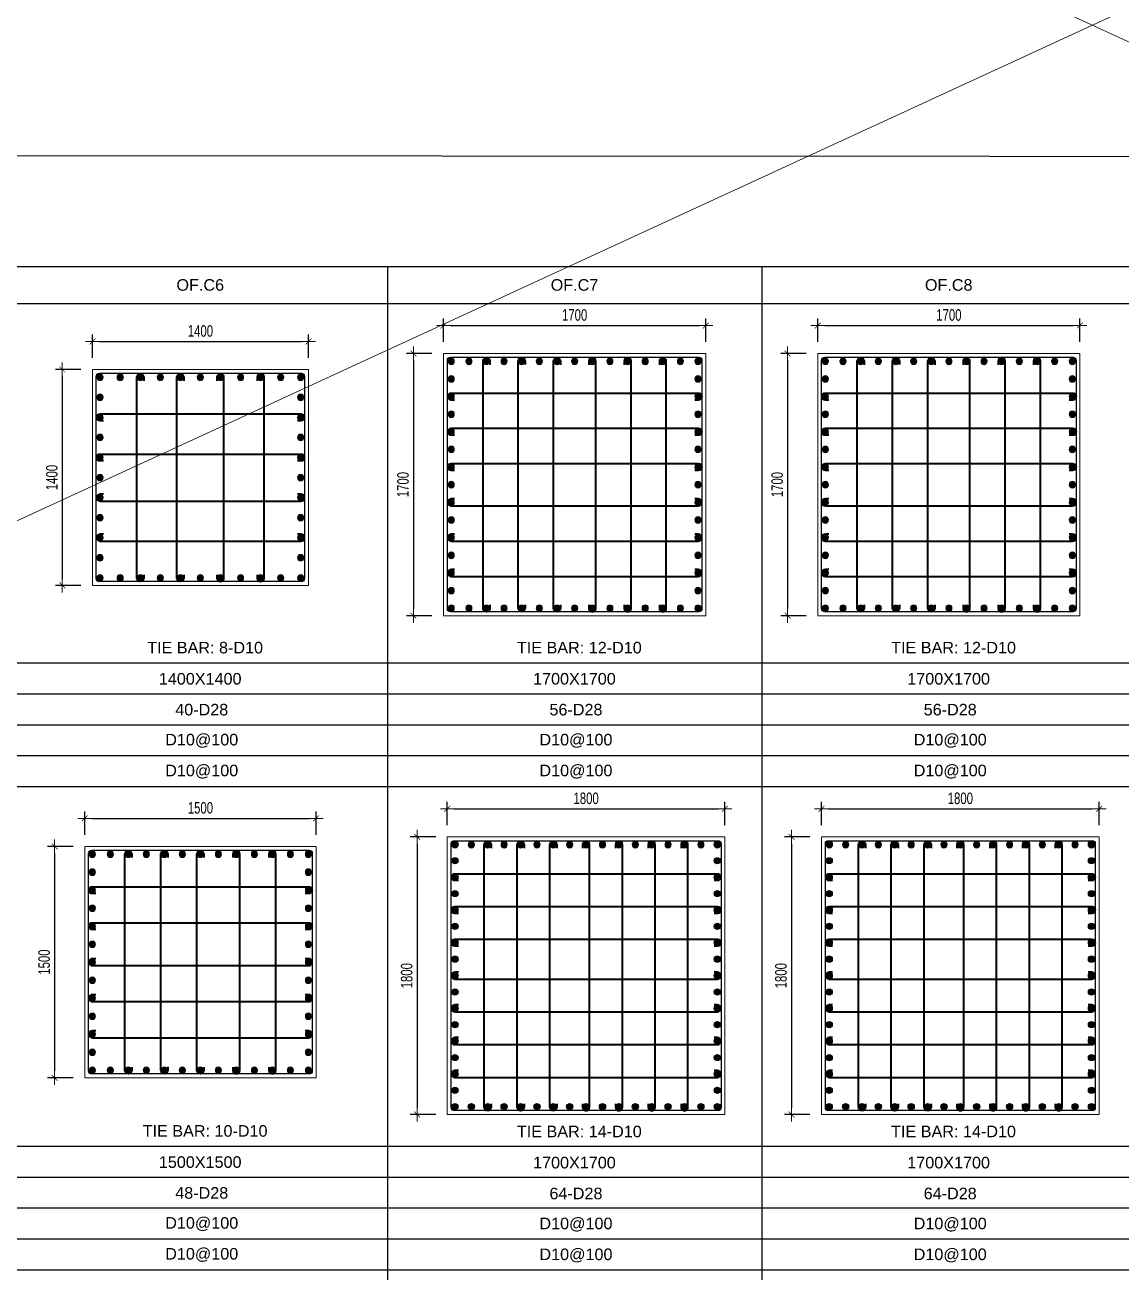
# Model space of a CAD drawing. Header units: millimetres. Extents: x 49323 to 406889, y -6102 to 181761.
# Drawn here: x 334880 to 341986, y 77375 to 85459 of the extents above; entities that cross this region are included whole.
import ezdxf
from ezdxf.enums import TextEntityAlignment as Align

# ---------------------------------------------------------------- set-up
doc = ezdxf.new("R2010")
doc.units = ezdxf.units.MM
doc.linetypes.add('CENTER2', pattern=[1.125, 0.75, -0.125, 0.125, -0.125])
doc.layers.get('Defpoints').update_dxf_attribs({"color": 151, "lineweight": 9})
for name, color, linetype in [('2', 2, 'Continuous'), ('A-ANNO-LEAD', 4, 'Continuous'), ('CEN', 1, 'CENTER2'), ('STL', 3, 'Continuous'), ('TIT1', 3, 'Continuous')]:
    doc.layers.add(name, color=color, linetype=linetype)
for name, color, linetype, lineweight in [('NDC_S_CONTINUOUS', 3, 'Continuous', 20), ('NDC_S_DIM', 1, 'Continuous', 15), ('NDC_S_STIRRUP', 4, 'Continuous', 40)]:
    doc.layers.add(name, color=color, linetype=linetype, lineweight=lineweight)
doc.styles.add('NDC_ARIAL', font='arial.ttf', dxfattribs={"width": 0.85})
doc.styles.add('NDC_DIM', font='', dxfattribs={"width": 0.75})
doc.styles.get('NDC_DIM').set_extended_font_data('Dotum')
doc.dimstyles.new('NDC_dim_30', dxfattribs={"dimscale": 30, "dimtxt": 2.5, "dimasz": 1.5, "dimexe": 1.5, "dimexo": 2.5, "dimgap": 1, "dimtad": 1, "dimdec": 0, "dimzin": 0, "dimdsep": 46, "dimtxsty": 'NDC_DIM', "dimblk": 'DIMMARK', "dimcen": 0.09, "dimdle": 1.2, "dimclrd": 1, "dimclre": 1, "dimclrt": 3, "dimadec": 0, "dimazin": 0, "dimtfac": 1, "dimtdec": 0, "dimtix": 1, "dimtofl": 0, "dimtmove": 0, "dimatfit": 3, "dimfxl": 8, "dimfxlon": 1, "dimtolj": 1, "dimtzin": 0, "dimarcsym": 0})

# ---------------------------------------------------------------- blocks, each defined once
blk = doc.blocks.new('DIMMARK')
at = {"layer": 'NDC_S_DIM', "color": 1}
blk.add_line((-1.5, 0), (1, 0), dxfattribs=at)
at = {"layer": 'NDC_S_DIM', "color": 2, "const_width": 0.1}
blk.add_lwpolyline([(-0.42, -0.42), (0.42, 0.42)], dxfattribs=at)
blk = doc.blocks.new('*D1903')
at = {"layer": 'Defpoints', "color": 0, "ltscale": 40, "transparency": 16777216}
for p in [(336767.4, 80316.3), (335267.4, 80134.8), (336767.4, 80134.8)]:
    blk.add_point(p, dxfattribs=at)
at = {"layer": 'NDC_S_DIM', "color": 1, "lineweight": -2, "ltscale": 40, "transparency": 16777216}
for p, q in [((335267.4, 80209.8), (335267.4, 80361.3)), ((336767.4, 80209.8), (336767.4, 80361.3)), ((335312.4, 80316.3), (336722.4, 80316.3))]:
    blk.add_line(p, q, dxfattribs=at)
at = {"layer": 'NDC_S_DIM', "color": 1, "lineweight": -2, "ltscale": 40, "transparency": 16777216, "xscale": 45, "yscale": 45, "zscale": 45, "rotation": 180}
blk.add_blockref('DIMMARK', (335267.4, 80316.3), dxfattribs=at)
at = {"layer": 'NDC_S_DIM', "color": 1, "lineweight": -2, "ltscale": 40, "transparency": 16777216, "xscale": 45, "yscale": 45, "zscale": 45}
blk.add_blockref('DIMMARK', (336767.4, 80316.3), dxfattribs=at)
at = {"layer": 'NDC_S_DIM', "color": 3, "ltscale": 40, "transparency": 16777216, "insert": (336017.4, 80383.9), "char_height": 75, "attachment_point": 5, "style": 'NDC_DIM'}
blk.add_mtext('\\A1;1500', dxfattribs=at)
blk = doc.blocks.new('*D1904')
at = {"layer": 'Defpoints', "color": 0, "ltscale": 40, "transparency": 16777216}
for p in [(335267.4, 80134.8), (335072, 78634.8), (335267.4, 78634.8)]:
    blk.add_point(p, dxfattribs=at)
at = {"layer": 'NDC_S_DIM', "color": 1, "lineweight": -2, "ltscale": 40, "transparency": 16777216}
for p, q in [((335192.4, 80134.8), (335027, 80134.8)), ((335072, 80089.8), (335072, 78679.8)), ((335192.4, 78634.8), (335027, 78634.8))]:
    blk.add_line(p, q, dxfattribs=at)
at = {"layer": 'NDC_S_DIM', "color": 1, "lineweight": -2, "ltscale": 40, "transparency": 16777216, "xscale": 45, "yscale": 45, "zscale": 45}
for p, rotation in [((335072, 80134.8), 90), ((335072, 78634.8), 270)]:
    blk.add_blockref('DIMMARK', p, dxfattribs=dict(at, rotation=rotation))
at = {"layer": 'NDC_S_DIM', "color": 3, "ltscale": 40, "transparency": 16777216, "insert": (335004.5, 79384.8), "char_height": 75, "attachment_point": 5, "rotation": 90, "style": 'NDC_DIM'}
blk.add_mtext('\\A1;1500', dxfattribs=at)
blk = doc.blocks.new('8')
at = {"layer": '2'}
blk.add_hatch(color=256, dxfattribs=at).paths.add_polyline_path([(20, 0, 0.386127), (1.9, 19.9), (-1.9, 19.9, 0.386127), (-20, 0, 1)])
blk.add_circle((0, 0), 20, dxfattribs=at)
blk = doc.blocks.new('5')
at = {"layer": 'CEN', "rotation": 180}
blk.add_blockref('8', (0, 0), dxfattribs=at)
blk = doc.blocks.new('*U1747')
at = {"layer": 'STL', "xscale": -1, "rotation": 270}
blk.add_blockref('5', (0, 0), dxfattribs=at)
blk = doc.blocks.new('*U1748')
at = {"layer": 'NDC_S_DIM', "color": 0, "linetype": 'ByBlock', "lineweight": -2, "transparency": 16777216}
for p in [(306243.8, 76813.8), (306360.5, 76813.8), (306477.2, 76813.8), (306593.9, 76813.8), (306710.6, 76813.8), (306827.3, 76813.8), (306944, 76813.8), (307060.7, 76813.8), (307177.4, 76813.8), (307294.1, 76813.8), (307410.8, 76813.8), (307527.5, 76813.8), (307644.2, 76813.8)]:
    blk.add_blockref('*U1747', p, dxfattribs=at)
blk = doc.blocks.new('*U1749')
at = {"layer": 'STL', "xscale": -1, "rotation": 270}
blk.add_blockref('5', (0, 0), dxfattribs=at)
blk = doc.blocks.new('*U1750')
at = {"layer": 'NDC_S_DIM', "color": 0, "linetype": 'ByBlock', "lineweight": -2, "transparency": 16777216}
for p in [(306243.8, 76813.8), (306360.5, 76813.8), (306477.2, 76813.8), (306593.9, 76813.8), (306710.6, 76813.8), (306827.3, 76813.8), (306944, 76813.8), (307060.7, 76813.8), (307177.4, 76813.8), (307294.1, 76813.8), (307410.8, 76813.8), (307527.5, 76813.8), (307644.2, 76813.8)]:
    blk.add_blockref('*U1749', p, dxfattribs=at)
blk = doc.blocks.new('*U1751')
at = {"layer": 'STL', "xscale": -1, "rotation": 270}
blk.add_blockref('5', (0, 0), dxfattribs=at)
blk = doc.blocks.new('*U1752')
at = {"layer": 'NDC_S_DIM', "color": 0, "linetype": 'ByBlock', "lineweight": -2, "transparency": 16777216}
for p in [(306243.8, 76813.8), (306360.5, 76813.8), (306477.2, 76813.8), (306593.9, 76813.8), (306710.6, 76813.8), (306827.3, 76813.8), (306944, 76813.8), (307060.7, 76813.8), (307177.4, 76813.8), (307294.1, 76813.8), (307410.8, 76813.8), (307527.5, 76813.8), (307644.2, 76813.8)]:
    blk.add_blockref('*U1751', p, dxfattribs=at)
blk = doc.blocks.new('*U1745')
at = {"layer": 'STL', "xscale": -1, "rotation": 270}
blk.add_blockref('5', (0, 0), dxfattribs=at)
blk = doc.blocks.new('*U1746')
at = {"layer": 'NDC_S_DIM', "color": 0, "linetype": 'ByBlock', "lineweight": -2, "transparency": 16777216}
for p in [(306243.8, 76813.8), (306360.5, 76813.8), (306477.2, 76813.8), (306593.9, 76813.8), (306710.6, 76813.8), (306827.3, 76813.8), (306944, 76813.8), (307060.7, 76813.8), (307177.4, 76813.8), (307294.1, 76813.8), (307410.8, 76813.8), (307527.5, 76813.8), (307644.2, 76813.8)]:
    blk.add_blockref('*U1745', p, dxfattribs=at)
blk = doc.blocks.new('*D1905')
at = {"layer": 'Defpoints', "color": 0, "ltscale": 40, "transparency": 16777216}
for p in [(336717.4, 83407.6), (335317.4, 83226), (336717.4, 83226)]:
    blk.add_point(p, dxfattribs=at)
at = {"layer": 'NDC_S_DIM', "color": 1, "lineweight": -2, "ltscale": 40, "transparency": 16777216}
for p, q in [((335317.4, 83301), (335317.4, 83452.6)), ((336717.4, 83301), (336717.4, 83452.6)), ((335362.4, 83407.6), (336672.4, 83407.6))]:
    blk.add_line(p, q, dxfattribs=at)
at = {"layer": 'NDC_S_DIM', "color": 1, "lineweight": -2, "ltscale": 40, "transparency": 16777216, "xscale": 45, "yscale": 45, "zscale": 45, "rotation": 180}
blk.add_blockref('DIMMARK', (335317.4, 83407.6), dxfattribs=at)
at = {"layer": 'NDC_S_DIM', "color": 1, "lineweight": -2, "ltscale": 40, "transparency": 16777216, "xscale": 45, "yscale": 45, "zscale": 45}
blk.add_blockref('DIMMARK', (336717.4, 83407.6), dxfattribs=at)
at = {"layer": 'NDC_S_DIM', "color": 3, "ltscale": 40, "transparency": 16777216, "insert": (336017.4, 83475.2), "char_height": 75, "attachment_point": 5, "style": 'NDC_DIM'}
blk.add_mtext('\\A1;1400', dxfattribs=at)
blk = doc.blocks.new('*D1906')
at = {"layer": 'Defpoints', "color": 0, "ltscale": 40, "transparency": 16777216}
for p in [(335317.4, 83226), (335122, 81826), (335317.4, 81826)]:
    blk.add_point(p, dxfattribs=at)
at = {"layer": 'NDC_S_DIM', "color": 1, "lineweight": -2, "ltscale": 40, "transparency": 16777216}
for p, q in [((335242.4, 83226), (335077, 83226)), ((335122, 83181), (335122, 81871)), ((335242.4, 81826), (335077, 81826))]:
    blk.add_line(p, q, dxfattribs=at)
at = {"layer": 'NDC_S_DIM', "color": 1, "lineweight": -2, "ltscale": 40, "transparency": 16777216, "xscale": 45, "yscale": 45, "zscale": 45}
for p, rotation in [((335122, 83226), 90), ((335122, 81826), 270)]:
    blk.add_blockref('DIMMARK', p, dxfattribs=dict(at, rotation=rotation))
at = {"layer": 'NDC_S_DIM', "color": 3, "ltscale": 40, "transparency": 16777216, "insert": (335054.5, 82526), "char_height": 75, "attachment_point": 5, "rotation": 90, "style": 'NDC_DIM'}
blk.add_mtext('\\A1;1400', dxfattribs=at)
blk = doc.blocks.new('*U1760')
at = {"layer": 'STL', "xscale": -1, "rotation": 270}
blk.add_blockref('5', (0, 0), dxfattribs=at)
blk = doc.blocks.new('*U1761')
at = {"layer": 'NDC_S_DIM', "color": 0, "linetype": 'ByBlock', "lineweight": -2, "transparency": 16777216}
for p in [(306343.8, 79984.3), (306473.8, 79984.3), (306603.8, 79984.3), (306733.9, 79984.3), (306863.9, 79984.3), (306994, 79984.3), (307124, 79984.3), (307254.1, 79984.3), (307384.1, 79984.3), (307514.2, 79984.3), (307644.2, 79984.3)]:
    blk.add_blockref('*U1760', p, dxfattribs=at)
blk = doc.blocks.new('*U1813')
at = {"layer": 'STL', "xscale": -1, "rotation": 270}
blk.add_blockref('5', (0, 0), dxfattribs=at)
blk = doc.blocks.new('*U1814')
at = {"layer": 'NDC_S_DIM', "color": 0, "linetype": 'ByBlock', "lineweight": -2, "transparency": 16777216}
for p in [(306343.8, 79984.3), (306473.8, 79984.3), (306603.8, 79984.3), (306733.9, 79984.3), (306863.9, 79984.3), (306994, 79984.3), (307124, 79984.3), (307254.1, 79984.3), (307384.1, 79984.3), (307514.2, 79984.3), (307644.2, 79984.3)]:
    blk.add_blockref('*U1813', p, dxfattribs=at)
blk = doc.blocks.new('*U1815')
at = {"layer": 'STL', "xscale": -1, "rotation": 270}
blk.add_blockref('5', (0, 0), dxfattribs=at)
blk = doc.blocks.new('*U1816')
at = {"layer": 'NDC_S_DIM', "color": 0, "linetype": 'ByBlock', "lineweight": -2, "transparency": 16777216}
for p in [(306343.8, 79984.3), (306473.8, 79984.3), (306603.8, 79984.3), (306733.9, 79984.3), (306863.9, 79984.3), (306994, 79984.3), (307124, 79984.3), (307254.1, 79984.3), (307384.1, 79984.3), (307514.2, 79984.3), (307644.2, 79984.3)]:
    blk.add_blockref('*U1815', p, dxfattribs=at)
blk = doc.blocks.new('*U1817')
at = {"layer": 'STL', "xscale": -1, "rotation": 270}
blk.add_blockref('5', (0, 0), dxfattribs=at)
blk = doc.blocks.new('*U1818')
at = {"layer": 'NDC_S_DIM', "color": 0, "linetype": 'ByBlock', "lineweight": -2, "transparency": 16777216}
for p in [(306343.8, 79984.3), (306473.8, 79984.3), (306603.8, 79984.3), (306733.9, 79984.3), (306863.9, 79984.3), (306994, 79984.3), (307124, 79984.3), (307254.1, 79984.3), (307384.1, 79984.3), (307514.2, 79984.3), (307644.2, 79984.3)]:
    blk.add_blockref('*U1817', p, dxfattribs=at)
blk = doc.blocks.new('*D1889')
at = {"layer": 'Defpoints', "color": 0, "ltscale": 40, "transparency": 16777216}
for p in [(339417.9, 80378.2), (337617.9, 80196.6), (339417.9, 80196.6)]:
    blk.add_point(p, dxfattribs=at)
at = {"layer": 'NDC_S_DIM', "color": 1, "lineweight": -2, "ltscale": 40, "transparency": 16777216}
for p, q in [((337617.9, 80271.6), (337617.9, 80423.2)), ((337662.9, 80378.2), (339372.9, 80378.2)), ((339417.9, 80271.6), (339417.9, 80423.2))]:
    blk.add_line(p, q, dxfattribs=at)
at = {"layer": 'NDC_S_DIM', "color": 1, "lineweight": -2, "ltscale": 40, "transparency": 16777216, "xscale": 45, "yscale": 45, "zscale": 45, "rotation": 180}
blk.add_blockref('DIMMARK', (337617.9, 80378.2), dxfattribs=at)
at = {"layer": 'NDC_S_DIM', "color": 1, "lineweight": -2, "ltscale": 40, "transparency": 16777216, "xscale": 45, "yscale": 45, "zscale": 45}
blk.add_blockref('DIMMARK', (339417.9, 80378.2), dxfattribs=at)
at = {"layer": 'NDC_S_DIM', "color": 3, "ltscale": 40, "transparency": 16777216, "insert": (338517.9, 80445.8), "char_height": 75, "attachment_point": 5, "style": 'NDC_DIM'}
blk.add_mtext('\\A1;1800', dxfattribs=at)
blk = doc.blocks.new('*D1890')
at = {"layer": 'Defpoints', "color": 0, "ltscale": 40, "transparency": 16777216}
for p in [(337617.9, 80196.6), (337422.5, 78396.6), (337617.9, 78396.6)]:
    blk.add_point(p, dxfattribs=at)
at = {"layer": 'NDC_S_DIM', "color": 1, "lineweight": -2, "ltscale": 40, "transparency": 16777216}
for p, q in [((337542.9, 80196.6), (337377.5, 80196.6)), ((337422.5, 80151.6), (337422.5, 78441.6)), ((337542.9, 78396.6), (337377.5, 78396.6))]:
    blk.add_line(p, q, dxfattribs=at)
at = {"layer": 'NDC_S_DIM', "color": 1, "lineweight": -2, "ltscale": 40, "transparency": 16777216, "xscale": 45, "yscale": 45, "zscale": 45}
for p, rotation in [((337422.5, 80196.6), 90), ((337422.5, 78396.6), 270)]:
    blk.add_blockref('DIMMARK', p, dxfattribs=dict(at, rotation=rotation))
at = {"layer": 'NDC_S_DIM', "color": 3, "ltscale": 40, "transparency": 16777216, "insert": (337355, 79296.6), "char_height": 75, "attachment_point": 5, "rotation": 90, "style": 'NDC_DIM'}
blk.add_mtext('\\A1;1800', dxfattribs=at)
blk = doc.blocks.new('*U1819')
at = {"layer": 'STL', "xscale": -1, "rotation": 270}
blk.add_blockref('5', (0, 0), dxfattribs=at)
blk = doc.blocks.new('*U1820')
at = {"layer": 'NDC_S_DIM', "color": 0, "linetype": 'ByBlock', "lineweight": -2, "transparency": 16777216}
for p in [(308694.2, 70751.5), (308800.5, 70751.5), (308906.8, 70751.5), (309013.1, 70751.5), (309119.4, 70751.5), (309225.6, 70751.5), (309331.9, 70751.5), (309438.2, 70751.5), (309544.5, 70751.5), (309650.7, 70751.5), (309757, 70751.5), (309863.3, 70751.5), (309969.6, 70751.5), (310075.9, 70751.5), (310182.1, 70751.5), (310288.4, 70751.5), (310394.7, 70751.5)]:
    blk.add_blockref('*U1819', p, dxfattribs=at)
blk = doc.blocks.new('*U1779')
at = {"layer": 'STL', "xscale": -1, "rotation": 270}
blk.add_blockref('5', (0, 0), dxfattribs=at)
blk = doc.blocks.new('*U1780')
at = {"layer": 'NDC_S_DIM', "color": 0, "linetype": 'ByBlock', "lineweight": -2, "transparency": 16777216}
for p in [(308694.2, 70751.5), (308800.5, 70751.5), (308906.8, 70751.5), (309013.1, 70751.5), (309119.4, 70751.5), (309225.6, 70751.5), (309331.9, 70751.5), (309438.2, 70751.5), (309544.5, 70751.5), (309650.7, 70751.5), (309757, 70751.5), (309863.3, 70751.5), (309969.6, 70751.5), (310075.9, 70751.5), (310182.1, 70751.5), (310288.4, 70751.5), (310394.7, 70751.5)]:
    blk.add_blockref('*U1779', p, dxfattribs=at)
blk = doc.blocks.new('*U1781')
at = {"layer": 'STL', "xscale": -1, "rotation": 270}
blk.add_blockref('5', (0, 0), dxfattribs=at)
blk = doc.blocks.new('*U1782')
at = {"layer": 'NDC_S_DIM', "color": 0, "linetype": 'ByBlock', "lineweight": -2, "transparency": 16777216}
for p in [(308694.2, 70751.5), (308800.5, 70751.5), (308906.8, 70751.5), (309013.1, 70751.5), (309119.4, 70751.5), (309225.6, 70751.5), (309331.9, 70751.5), (309438.2, 70751.5), (309544.5, 70751.5), (309650.7, 70751.5), (309757, 70751.5), (309863.3, 70751.5), (309969.6, 70751.5), (310075.9, 70751.5), (310182.1, 70751.5), (310288.4, 70751.5), (310394.7, 70751.5)]:
    blk.add_blockref('*U1781', p, dxfattribs=at)
blk = doc.blocks.new('*U1803')
at = {"layer": 'STL', "xscale": -1, "rotation": 270}
blk.add_blockref('5', (0, 0), dxfattribs=at)
blk = doc.blocks.new('*U1804')
at = {"layer": 'NDC_S_DIM', "color": 0, "linetype": 'ByBlock', "lineweight": -2, "transparency": 16777216}
for p in [(308694.2, 70751.5), (308800.5, 70751.5), (308906.8, 70751.5), (309013.1, 70751.5), (309119.4, 70751.5), (309225.6, 70751.5), (309331.9, 70751.5), (309438.2, 70751.5), (309544.5, 70751.5), (309650.7, 70751.5), (309757, 70751.5), (309863.3, 70751.5), (309969.6, 70751.5), (310075.9, 70751.5), (310182.1, 70751.5), (310288.4, 70751.5), (310394.7, 70751.5)]:
    blk.add_blockref('*U1803', p, dxfattribs=at)
blk = doc.blocks.new('*U1783')
at = {"layer": 'STL', "xscale": -1, "rotation": 270}
blk.add_blockref('5', (0, 0), dxfattribs=at)
blk = doc.blocks.new('*U1784')
at = {"layer": 'NDC_S_DIM', "color": 0, "linetype": 'ByBlock', "lineweight": -2, "transparency": 16777216}
for p in [(299692.7, 70167.6), (299807.1, 70167.6), (299921.4, 70167.6), (300035.7, 70167.6), (300150, 70167.6), (300264.3, 70167.6), (300378.6, 70167.6), (300493, 70167.6), (300607.3, 70167.6), (300721.6, 70167.6), (300835.9, 70167.6), (300950.2, 70167.6), (301064.6, 70167.6), (301178.9, 70167.6), (301293.2, 70167.6)]:
    blk.add_blockref('*U1783', p, dxfattribs=at)
blk = doc.blocks.new('*U1785')
at = {"layer": 'STL', "xscale": -1, "rotation": 270}
blk.add_blockref('5', (0, 0), dxfattribs=at)
blk = doc.blocks.new('*U1786')
at = {"layer": 'NDC_S_DIM', "color": 0, "linetype": 'ByBlock', "lineweight": -2, "transparency": 16777216}
for p in [(299692.7, 70167.6), (299807.1, 70167.6), (299921.4, 70167.6), (300035.7, 70167.6), (300150, 70167.6), (300264.3, 70167.6), (300378.6, 70167.6), (300493, 70167.6), (300607.3, 70167.6), (300721.6, 70167.6), (300835.9, 70167.6), (300950.2, 70167.6), (301064.6, 70167.6), (301178.9, 70167.6), (301293.2, 70167.6)]:
    blk.add_blockref('*U1785', p, dxfattribs=at)
blk = doc.blocks.new('*U1787')
at = {"layer": 'STL', "xscale": -1, "rotation": 270}
blk.add_blockref('5', (0, 0), dxfattribs=at)
blk = doc.blocks.new('*U1788')
at = {"layer": 'NDC_S_DIM', "color": 0, "linetype": 'ByBlock', "lineweight": -2, "transparency": 16777216}
for p in [(299692.7, 70167.6), (299807.1, 70167.6), (299921.4, 70167.6), (300035.7, 70167.6), (300150, 70167.6), (300264.3, 70167.6), (300378.6, 70167.6), (300493, 70167.6), (300607.3, 70167.6), (300721.6, 70167.6), (300835.9, 70167.6), (300950.2, 70167.6), (301064.6, 70167.6), (301178.9, 70167.6), (301293.2, 70167.6)]:
    blk.add_blockref('*U1787', p, dxfattribs=at)
blk = doc.blocks.new('*U1805')
at = {"layer": 'STL', "xscale": -1, "rotation": 270}
blk.add_blockref('5', (0, 0), dxfattribs=at)
blk = doc.blocks.new('*U1806')
at = {"layer": 'NDC_S_DIM', "color": 0, "linetype": 'ByBlock', "lineweight": -2, "transparency": 16777216}
for p in [(299692.7, 70167.6), (299807.1, 70167.6), (299921.4, 70167.6), (300035.7, 70167.6), (300150, 70167.6), (300264.3, 70167.6), (300378.6, 70167.6), (300493, 70167.6), (300607.3, 70167.6), (300721.6, 70167.6), (300835.9, 70167.6), (300950.2, 70167.6), (301064.6, 70167.6), (301178.9, 70167.6), (301293.2, 70167.6)]:
    blk.add_blockref('*U1805', p, dxfattribs=at)
blk = doc.blocks.new('*D1891')
at = {"layer": 'Defpoints', "color": 0, "ltscale": 40, "transparency": 16777216}
for p in [(339293.5, 83511.3), (337593.5, 83329.7), (339293.5, 83329.7)]:
    blk.add_point(p, dxfattribs=at)
at = {"layer": 'NDC_S_DIM', "color": 1, "lineweight": -2, "ltscale": 40, "transparency": 16777216}
for p, q in [((337593.5, 83404.7), (337593.5, 83556.3)), ((337638.5, 83511.3), (339248.5, 83511.3)), ((339293.5, 83404.7), (339293.5, 83556.3))]:
    blk.add_line(p, q, dxfattribs=at)
at = {"layer": 'NDC_S_DIM', "color": 1, "lineweight": -2, "ltscale": 40, "transparency": 16777216, "xscale": 45, "yscale": 45, "zscale": 45, "rotation": 180}
blk.add_blockref('DIMMARK', (337593.5, 83511.3), dxfattribs=at)
at = {"layer": 'NDC_S_DIM', "color": 1, "lineweight": -2, "ltscale": 40, "transparency": 16777216, "xscale": 45, "yscale": 45, "zscale": 45}
blk.add_blockref('DIMMARK', (339293.5, 83511.3), dxfattribs=at)
at = {"layer": 'NDC_S_DIM', "color": 3, "ltscale": 40, "transparency": 16777216, "insert": (338443.5, 83578.9), "char_height": 75, "attachment_point": 5, "style": 'NDC_DIM'}
blk.add_mtext('\\A1;1700', dxfattribs=at)
blk = doc.blocks.new('*D1892')
at = {"layer": 'Defpoints', "color": 0, "ltscale": 40, "transparency": 16777216}
for p in [(337593.5, 83329.7), (337398.1, 81629.7), (337593.5, 81629.7)]:
    blk.add_point(p, dxfattribs=at)
at = {"layer": 'NDC_S_DIM', "color": 1, "lineweight": -2, "ltscale": 40, "transparency": 16777216}
for p, q in [((337518.5, 83329.7), (337353.1, 83329.7)), ((337398.1, 83284.7), (337398.1, 81674.7)), ((337518.5, 81629.7), (337353.1, 81629.7))]:
    blk.add_line(p, q, dxfattribs=at)
at = {"layer": 'NDC_S_DIM', "color": 1, "lineweight": -2, "ltscale": 40, "transparency": 16777216, "xscale": 45, "yscale": 45, "zscale": 45}
for p, rotation in [((337398.1, 83329.7), 90), ((337398.1, 81629.7), 270)]:
    blk.add_blockref('DIMMARK', p, dxfattribs=dict(at, rotation=rotation))
at = {"layer": 'NDC_S_DIM', "color": 3, "ltscale": 40, "transparency": 16777216, "insert": (337330.6, 82479.7), "char_height": 75, "attachment_point": 5, "rotation": 90, "style": 'NDC_DIM'}
blk.add_mtext('\\A1;1700', dxfattribs=at)
blk = doc.blocks.new('*D1883')
at = {"layer": 'Defpoints', "color": 0, "ltscale": 40, "transparency": 16777216}
for p in [(341844, 80378.2), (340044, 80196.6), (341844, 80196.6)]:
    blk.add_point(p, dxfattribs=at)
at = {"layer": 'NDC_S_DIM', "color": 1, "lineweight": -2, "ltscale": 40, "transparency": 16777216}
for p, q in [((340044, 80271.6), (340044, 80423.2)), ((340089, 80378.2), (341799, 80378.2)), ((341844, 80271.6), (341844, 80423.2))]:
    blk.add_line(p, q, dxfattribs=at)
at = {"layer": 'NDC_S_DIM', "color": 1, "lineweight": -2, "ltscale": 40, "transparency": 16777216, "xscale": 45, "yscale": 45, "zscale": 45, "rotation": 180}
blk.add_blockref('DIMMARK', (340044, 80378.2), dxfattribs=at)
at = {"layer": 'NDC_S_DIM', "color": 1, "lineweight": -2, "ltscale": 40, "transparency": 16777216, "xscale": 45, "yscale": 45, "zscale": 45}
blk.add_blockref('DIMMARK', (341844, 80378.2), dxfattribs=at)
at = {"layer": 'NDC_S_DIM', "color": 3, "ltscale": 40, "transparency": 16777216, "insert": (340944, 80445.8), "char_height": 75, "attachment_point": 5, "style": 'NDC_DIM'}
blk.add_mtext('\\A1;1800', dxfattribs=at)
blk = doc.blocks.new('*D1884')
at = {"layer": 'Defpoints', "color": 0, "ltscale": 40, "transparency": 16777216}
for p in [(340044, 80196.6), (339848.6, 78396.6), (340044, 78396.6)]:
    blk.add_point(p, dxfattribs=at)
at = {"layer": 'NDC_S_DIM', "color": 1, "lineweight": -2, "ltscale": 40, "transparency": 16777216}
for p, q in [((339969, 80196.6), (339803.6, 80196.6)), ((339848.6, 80151.6), (339848.6, 78441.6)), ((339969, 78396.6), (339803.6, 78396.6))]:
    blk.add_line(p, q, dxfattribs=at)
at = {"layer": 'NDC_S_DIM', "color": 1, "lineweight": -2, "ltscale": 40, "transparency": 16777216, "xscale": 45, "yscale": 45, "zscale": 45}
for p, rotation in [((339848.6, 80196.6), 90), ((339848.6, 78396.6), 270)]:
    blk.add_blockref('DIMMARK', p, dxfattribs=dict(at, rotation=rotation))
at = {"layer": 'NDC_S_DIM', "color": 3, "ltscale": 40, "transparency": 16777216, "insert": (339781.1, 79296.6), "char_height": 75, "attachment_point": 5, "rotation": 90, "style": 'NDC_DIM'}
blk.add_mtext('\\A1;1800', dxfattribs=at)
blk = doc.blocks.new('*U1807')
at = {"layer": 'STL', "xscale": -1, "rotation": 270}
blk.add_blockref('5', (0, 0), dxfattribs=at)
blk = doc.blocks.new('*U1808')
at = {"layer": 'NDC_S_DIM', "color": 0, "linetype": 'ByBlock', "lineweight": -2, "transparency": 16777216}
for p in [(308694.2, 70751.5), (308800.5, 70751.5), (308906.8, 70751.5), (309013.1, 70751.5), (309119.4, 70751.5), (309225.6, 70751.5), (309331.9, 70751.5), (309438.2, 70751.5), (309544.5, 70751.5), (309650.7, 70751.5), (309757, 70751.5), (309863.3, 70751.5), (309969.6, 70751.5), (310075.9, 70751.5), (310182.1, 70751.5), (310288.4, 70751.5), (310394.7, 70751.5)]:
    blk.add_blockref('*U1807', p, dxfattribs=at)
blk = doc.blocks.new('*U1841')
at = {"layer": 'STL', "xscale": -1, "rotation": 270}
blk.add_blockref('5', (0, 0), dxfattribs=at)
blk = doc.blocks.new('*U1842')
at = {"layer": 'NDC_S_DIM', "color": 0, "linetype": 'ByBlock', "lineweight": -2, "transparency": 16777216}
for p in [(308694.2, 70751.5), (308800.5, 70751.5), (308906.8, 70751.5), (309013.1, 70751.5), (309119.4, 70751.5), (309225.6, 70751.5), (309331.9, 70751.5), (309438.2, 70751.5), (309544.5, 70751.5), (309650.7, 70751.5), (309757, 70751.5), (309863.3, 70751.5), (309969.6, 70751.5), (310075.9, 70751.5), (310182.1, 70751.5), (310288.4, 70751.5), (310394.7, 70751.5)]:
    blk.add_blockref('*U1841', p, dxfattribs=at)
blk = doc.blocks.new('*U1843')
at = {"layer": 'STL', "xscale": -1, "rotation": 270}
blk.add_blockref('5', (0, 0), dxfattribs=at)
blk = doc.blocks.new('*U1844')
at = {"layer": 'NDC_S_DIM', "color": 0, "linetype": 'ByBlock', "lineweight": -2, "transparency": 16777216}
for p in [(308694.2, 70751.5), (308800.5, 70751.5), (308906.8, 70751.5), (309013.1, 70751.5), (309119.4, 70751.5), (309225.6, 70751.5), (309331.9, 70751.5), (309438.2, 70751.5), (309544.5, 70751.5), (309650.7, 70751.5), (309757, 70751.5), (309863.3, 70751.5), (309969.6, 70751.5), (310075.9, 70751.5), (310182.1, 70751.5), (310288.4, 70751.5), (310394.7, 70751.5)]:
    blk.add_blockref('*U1843', p, dxfattribs=at)
blk = doc.blocks.new('*U1825')
at = {"layer": 'STL', "xscale": -1, "rotation": 270}
blk.add_blockref('5', (0, 0), dxfattribs=at)
blk = doc.blocks.new('*U1826')
at = {"layer": 'NDC_S_DIM', "color": 0, "linetype": 'ByBlock', "lineweight": -2, "transparency": 16777216}
for p in [(308694.2, 70751.5), (308800.5, 70751.5), (308906.8, 70751.5), (309013.1, 70751.5), (309119.4, 70751.5), (309225.6, 70751.5), (309331.9, 70751.5), (309438.2, 70751.5), (309544.5, 70751.5), (309650.7, 70751.5), (309757, 70751.5), (309863.3, 70751.5), (309969.6, 70751.5), (310075.9, 70751.5), (310182.1, 70751.5), (310288.4, 70751.5), (310394.7, 70751.5)]:
    blk.add_blockref('*U1825', p, dxfattribs=at)
blk = doc.blocks.new('*U1777')
at = {"layer": 'STL', "xscale": -1, "rotation": 270}
blk.add_blockref('5', (0, 0), dxfattribs=at)
blk = doc.blocks.new('*U1778')
at = {"layer": 'NDC_S_DIM', "color": 0, "linetype": 'ByBlock', "lineweight": -2, "transparency": 16777216}
for p in [(299692.7, 70167.6), (299807.1, 70167.6), (299921.4, 70167.6), (300035.7, 70167.6), (300150, 70167.6), (300264.3, 70167.6), (300378.6, 70167.6), (300493, 70167.6), (300607.3, 70167.6), (300721.6, 70167.6), (300835.9, 70167.6), (300950.2, 70167.6), (301064.6, 70167.6), (301178.9, 70167.6), (301293.2, 70167.6)]:
    blk.add_blockref('*U1777', p, dxfattribs=at)
blk = doc.blocks.new('*U1837')
at = {"layer": 'STL', "xscale": -1, "rotation": 270}
blk.add_blockref('5', (0, 0), dxfattribs=at)
blk = doc.blocks.new('*U1838')
at = {"layer": 'NDC_S_DIM', "color": 0, "linetype": 'ByBlock', "lineweight": -2, "transparency": 16777216}
for p in [(299692.7, 70167.6), (299807.1, 70167.6), (299921.4, 70167.6), (300035.7, 70167.6), (300150, 70167.6), (300264.3, 70167.6), (300378.6, 70167.6), (300493, 70167.6), (300607.3, 70167.6), (300721.6, 70167.6), (300835.9, 70167.6), (300950.2, 70167.6), (301064.6, 70167.6), (301178.9, 70167.6), (301293.2, 70167.6)]:
    blk.add_blockref('*U1837', p, dxfattribs=at)
blk = doc.blocks.new('*U1839')
at = {"layer": 'STL', "xscale": -1, "rotation": 270}
blk.add_blockref('5', (0, 0), dxfattribs=at)
blk = doc.blocks.new('*U1840')
at = {"layer": 'NDC_S_DIM', "color": 0, "linetype": 'ByBlock', "lineweight": -2, "transparency": 16777216}
for p in [(299692.7, 70167.6), (299807.1, 70167.6), (299921.4, 70167.6), (300035.7, 70167.6), (300150, 70167.6), (300264.3, 70167.6), (300378.6, 70167.6), (300493, 70167.6), (300607.3, 70167.6), (300721.6, 70167.6), (300835.9, 70167.6), (300950.2, 70167.6), (301064.6, 70167.6), (301178.9, 70167.6), (301293.2, 70167.6)]:
    blk.add_blockref('*U1839', p, dxfattribs=at)
blk = doc.blocks.new('*U1823')
at = {"layer": 'STL', "xscale": -1, "rotation": 270}
blk.add_blockref('5', (0, 0), dxfattribs=at)
blk = doc.blocks.new('*U1824')
at = {"layer": 'NDC_S_DIM', "color": 0, "linetype": 'ByBlock', "lineweight": -2, "transparency": 16777216}
for p in [(299692.7, 70167.6), (299807.1, 70167.6), (299921.4, 70167.6), (300035.7, 70167.6), (300150, 70167.6), (300264.3, 70167.6), (300378.6, 70167.6), (300493, 70167.6), (300607.3, 70167.6), (300721.6, 70167.6), (300835.9, 70167.6), (300950.2, 70167.6), (301064.6, 70167.6), (301178.9, 70167.6), (301293.2, 70167.6)]:
    blk.add_blockref('*U1823', p, dxfattribs=at)
blk = doc.blocks.new('*D1885')
at = {"layer": 'Defpoints', "color": 0, "ltscale": 40, "transparency": 16777216}
for p in [(341719.6, 83511.3), (340019.6, 83329.7), (341719.6, 83329.7)]:
    blk.add_point(p, dxfattribs=at)
at = {"layer": 'NDC_S_DIM', "color": 1, "lineweight": -2, "ltscale": 40, "transparency": 16777216}
for p, q in [((340019.6, 83404.7), (340019.6, 83556.3)), ((340064.6, 83511.3), (341674.6, 83511.3)), ((341719.6, 83404.7), (341719.6, 83556.3))]:
    blk.add_line(p, q, dxfattribs=at)
at = {"layer": 'NDC_S_DIM', "color": 1, "lineweight": -2, "ltscale": 40, "transparency": 16777216, "xscale": 45, "yscale": 45, "zscale": 45, "rotation": 180}
blk.add_blockref('DIMMARK', (340019.6, 83511.3), dxfattribs=at)
at = {"layer": 'NDC_S_DIM', "color": 1, "lineweight": -2, "ltscale": 40, "transparency": 16777216, "xscale": 45, "yscale": 45, "zscale": 45}
blk.add_blockref('DIMMARK', (341719.6, 83511.3), dxfattribs=at)
at = {"layer": 'NDC_S_DIM', "color": 3, "ltscale": 40, "transparency": 16777216, "insert": (340869.6, 83578.9), "char_height": 75, "attachment_point": 5, "style": 'NDC_DIM'}
blk.add_mtext('\\A1;1700', dxfattribs=at)
blk = doc.blocks.new('*D1886')
at = {"layer": 'Defpoints', "color": 0, "ltscale": 40, "transparency": 16777216}
for p in [(340019.6, 83329.7), (339824.2, 81629.7), (340019.6, 81629.7)]:
    blk.add_point(p, dxfattribs=at)
at = {"layer": 'NDC_S_DIM', "color": 1, "lineweight": -2, "ltscale": 40, "transparency": 16777216}
for p, q in [((339944.6, 83329.7), (339779.2, 83329.7)), ((339824.2, 83284.7), (339824.2, 81674.7)), ((339944.6, 81629.7), (339779.2, 81629.7))]:
    blk.add_line(p, q, dxfattribs=at)
at = {"layer": 'NDC_S_DIM', "color": 1, "lineweight": -2, "ltscale": 40, "transparency": 16777216, "xscale": 45, "yscale": 45, "zscale": 45}
for p, rotation in [((339824.2, 83329.7), 90), ((339824.2, 81629.7), 270)]:
    blk.add_blockref('DIMMARK', p, dxfattribs=dict(at, rotation=rotation))
at = {"layer": 'NDC_S_DIM', "color": 3, "ltscale": 40, "transparency": 16777216, "insert": (339756.7, 82479.7), "char_height": 75, "attachment_point": 5, "rotation": 90, "style": 'NDC_DIM'}
blk.add_mtext('\\A1;1700', dxfattribs=at)

msp = doc.modelspace()

# ---------------------------------------------------------------- linework, layer by layer
at = {"layer": 'A-ANNO-LEAD'}
msp.add_lwpolyline([(330466.4, 67994), (351801.4, 67980.8), (351801.4, 84600.8), (330466.4, 84614)], close=True, dxfattribs=at)
at = {"layer": 'Defpoints', "ltscale": 40}
for p, q in [((302635, 67394), (380959.6, 103524.5)), ((302635, 103524.5), (380959.6, 67394))]:
    msp.add_line(p, q, dxfattribs=at)
at = {"layer": 'NDC_S_CONTINUOUS', "ltscale": 70}
for points in [[(339293.5, 83329.7), (339293.5, 81629.7), (337593.5, 81629.7), (337593.5, 83329.7), (339293.5, 83329.7)], [(341719.6, 83329.7), (341719.6, 81629.7), (340019.6, 81629.7), (340019.6, 83329.7), (341719.6, 83329.7)], [(336717.4, 83226), (336717.4, 81826), (335317.4, 81826), (335317.4, 83226), (336717.4, 83226)], [(339417.9, 80196.6), (339417.9, 78396.6), (337617.9, 78396.6), (337617.9, 80196.6), (339417.9, 80196.6)], [(341844, 80196.6), (341844, 78396.6), (340044, 78396.6), (340044, 80196.6), (341844, 80196.6)], [(336767.4, 80134.8), (336767.4, 78634.8), (335267.4, 78634.8), (335267.4, 80134.8), (336767.4, 80134.8)]]:
    msp.add_lwpolyline(points, dxfattribs=at)
at = {"layer": 'NDC_S_STIRRUP', "lineweight": -2, "ltscale": 1000}
for points in [[(339268.5, 83284.7), (339268.5, 81674.7, -0.414214), (339248.5, 81654.7), (337638.5, 81654.7, -0.414214), (337618.5, 81674.7), (337618.5, 83284.7, -0.414214), (337638.5, 83304.7), (339248.5, 83304.7, -0.414214)], [(341694.6, 83284.7), (341694.6, 81674.7, -0.414214), (341674.6, 81654.7), (340064.6, 81654.7, -0.414214), (340044.6, 81674.7), (340044.6, 83284.7, -0.414214), (340064.6, 83304.7), (341674.6, 83304.7, -0.414214)], [(336692.4, 83181), (336692.4, 81871, -0.414214), (336672.4, 81851), (335362.4, 81851, -0.414214), (335342.4, 81871), (335342.4, 83181, -0.414214), (335362.4, 83201), (336672.4, 83201, -0.414214)], [(339392.9, 80151.6), (339392.9, 78441.6, -0.414214), (339372.9, 78421.6), (337662.9, 78421.6, -0.414214), (337642.9, 78441.6), (337642.9, 80151.6, -0.414214), (337662.9, 80171.6), (339372.9, 80171.6, -0.414214)], [(341819, 80151.6), (341819, 78441.6, -0.414214), (341799, 78421.6), (340089, 78421.6, -0.414214), (340069, 78441.6), (340069, 80151.6, -0.414214), (340089, 80171.6), (341799, 80171.6, -0.414214)], [(336742.4, 80089.8), (336742.4, 78679.8, -0.414214), (336722.4, 78659.8), (335312.4, 78659.8, -0.414214), (335292.4, 78679.8), (335292.4, 80089.8, -0.414214), (335312.4, 80109.8), (336722.4, 80109.8, -0.414214)]]:
    msp.add_lwpolyline(points, format="xyb", close=True, dxfattribs=at)
at = {"layer": 'NDC_S_STIRRUP'}
for points in [[(337894.4, 81699.4), (337894.4, 81677.2, -1), (337849.4, 81677.2), (337849.4, 83279.2, -1), (337894.4, 83279.2), (337894.4, 83257.1)], [(338123, 81700.8), (338123, 81678.7, -1), (338078, 81678.7), (338078, 83280.7, -1), (338123, 83280.7), (338123, 83258.6)], [(338351.7, 81699.4), (338351.7, 81677.2, -1), (338306.7, 81677.2), (338306.7, 83279.2, -1), (338351.7, 83279.2), (338351.7, 83257.1)], [(338535.3, 81699.4), (338535.3, 81677.2, 1), (338580.3, 81677.2), (338580.3, 83279.2, 1), (338535.3, 83279.2), (338535.3, 83257.1)], [(338763.9, 81699.4), (338763.9, 81677.2, 1), (338809, 81677.2), (338809, 83279.2, 1), (338763.9, 83279.2), (338763.9, 83257.1)], [(338992.6, 81699.4), (338992.6, 81677.2, 1), (339037.6, 81677.2), (339037.6, 83279.2, 1), (338992.6, 83279.2), (338992.6, 83257.1)], [(340320.5, 81699.4), (340320.5, 81677.2, -1), (340275.5, 81677.2), (340275.5, 83279.2, -1), (340320.5, 83279.2), (340320.5, 83257.1)], [(340549.1, 81700.8), (340549.1, 81678.7, -1), (340504.1, 81678.7), (340504.1, 83280.7, -1), (340549.1, 83280.7), (340549.1, 83258.6)], [(340777.8, 81699.4), (340777.8, 81677.2, -1), (340732.7, 81677.2), (340732.7, 83279.2, -1), (340777.8, 83279.2), (340777.8, 83257.1)], [(340961.4, 81699.4), (340961.4, 81677.2, 1), (341006.4, 81677.2), (341006.4, 83279.2, 1), (340961.4, 83279.2), (340961.4, 83257.1)], [(341190, 81699.4), (341190, 81677.2, 1), (341235, 81677.2), (341235, 83279.2, 1), (341190, 83279.2), (341190, 83257.1)], [(341418.7, 81699.4), (341418.7, 81677.2, 1), (341463.7, 81677.2), (341463.7, 83279.2, 1), (341418.7, 83279.2), (341418.7, 83257.1)], [(335649.8, 81895.7), (335649.8, 81873.5, -1), (335604.7, 81873.5), (335604.7, 83175.5, -1), (335649.8, 83175.5), (335649.8, 83153.4)], [(335909.9, 81895.7), (335909.9, 81873.5, -1), (335864.8, 81873.5), (335864.8, 83175.5, -1), (335909.9, 83175.5), (335909.9, 83153.4)], [(336124.9, 81895.7), (336124.9, 81873.5, 1), (336169.9, 81873.5), (336169.9, 83175.5, 1), (336124.9, 83175.5), (336124.9, 83153.4)], [(336385, 81895.7), (336385, 81873.5, 1), (336430, 81873.5), (336430, 83175.5, 1), (336385, 83175.5), (336385, 83153.4)], [(337665.4, 83028.1), (337643.3, 83028.1, -1), (337643.3, 83073.1), (339245.3, 83073.1, -1), (339245.3, 83028.1), (339223.2, 83028.1)], [(340091.5, 83028.1), (340069.3, 83028.1, -1), (340069.3, 83073.1), (341671.4, 83073.1, -1), (341671.4, 83028.1), (341649.3, 83028.1)], [(335389.3, 82892.9), (335367.2, 82892.9, -1), (335367.2, 82938), (336669.2, 82938, -1), (336669.2, 82892.9), (336647.1, 82892.9)], [(337665.4, 82799.4), (337643.3, 82799.4, -1), (337643.3, 82844.5), (339245.3, 82844.5, -1), (339245.3, 82799.4), (339223.2, 82799.4)], [(340091.5, 82799.4), (340069.3, 82799.4, -1), (340069.3, 82844.5), (341671.4, 82844.5, -1), (341671.4, 82799.4), (341649.3, 82799.4)], [(335389.3, 82632.8), (335367.2, 82632.8, -1), (335367.2, 82677.9), (336669.2, 82677.9, -1), (336669.2, 82632.8), (336647.1, 82632.8)], [(337665.4, 82570.8), (337643.3, 82570.8, -1), (337643.3, 82615.8), (339245.3, 82615.8, -1), (339245.3, 82570.8), (339223.2, 82570.8)], [(340091.5, 82570.8), (340069.3, 82570.8, -1), (340069.3, 82615.8), (341671.4, 82615.8, -1), (341671.4, 82570.8), (341649.3, 82570.8)], [(335389.3, 82417.8), (335367.2, 82417.8, 1), (335367.2, 82372.8), (336669.2, 82372.8, 1), (336669.2, 82417.8), (336647.1, 82417.8)], [(337665.4, 82387.2), (337643.3, 82387.2, 1), (337643.3, 82342.2), (339245.3, 82342.2, 1), (339245.3, 82387.2), (339223.2, 82387.2)], [(340091.5, 82387.2), (340069.3, 82387.2, 1), (340069.3, 82342.2), (341671.4, 82342.2, 1), (341671.4, 82387.2), (341649.3, 82387.2)], [(335389.3, 82157.7), (335367.2, 82157.7, 1), (335367.2, 82112.7), (336669.2, 82112.7, 1), (336669.2, 82157.7), (336647.1, 82157.7)], [(337665.4, 82158.5), (337643.3, 82158.5, 1), (337643.3, 82113.5), (339245.3, 82113.5, 1), (339245.3, 82158.5), (339223.2, 82158.5)], [(340091.5, 82158.5), (340069.3, 82158.5, 1), (340069.3, 82113.5), (341671.4, 82113.5, 1), (341671.4, 82158.5), (341649.3, 82158.5)], [(337665.4, 81929.9), (337643.3, 81929.9, 1), (337643.3, 81884.9), (339245.3, 81884.9, 1), (339245.3, 81929.9), (339223.2, 81929.9)], [(340091.5, 81929.9), (340069.3, 81929.9, 1), (340069.3, 81884.9), (341671.4, 81884.9, 1), (341671.4, 81929.9), (341649.3, 81929.9)], [(337902.7, 78466.3), (337902.7, 78444.1, -1), (337857.7, 78444.1), (337857.7, 80146.1, -1), (337902.7, 80146.1), (337902.7, 80124)], [(338115.3, 78466.3), (338115.3, 78444.1, -1), (338070.2, 78444.1), (338070.2, 80146.1, -1), (338115.3, 80146.1), (338115.3, 80124)], [(338327.8, 78466.3), (338327.8, 78444.1, -1), (338282.8, 78444.1), (338282.8, 80146.1, -1), (338327.8, 80146.1), (338327.8, 80124)], [(338495.4, 78466.3), (338495.4, 78444.1, 1), (338540.4, 78444.1), (338540.4, 80146.1, 1), (338495.4, 80146.1), (338495.4, 80124)], [(338707.9, 78466.3), (338707.9, 78444.1, 1), (338752.9, 78444.1), (338752.9, 80146.1, 1), (338707.9, 80146.1), (338707.9, 80124)], [(338920.5, 78466.3), (338920.5, 78444.1, 1), (338965.5, 78444.1), (338965.5, 80146.1, 1), (338920.5, 80146.1), (338920.5, 80124)], [(339133, 78466.3), (339133, 78444.1, 1), (339178.1, 78444.1), (339178.1, 80146.1, 1), (339133, 80146.1), (339133, 80124)], [(340328.8, 78466.3), (340328.8, 78444.1, -1), (340283.8, 78444.1), (340283.8, 80146.1, -1), (340328.8, 80146.1), (340328.8, 80124)], [(340541.4, 78466.3), (340541.4, 78444.1, -1), (340496.3, 78444.1), (340496.3, 80146.1, -1), (340541.4, 80146.1), (340541.4, 80124)], [(340753.9, 78466.3), (340753.9, 78444.1, -1), (340708.9, 78444.1), (340708.9, 80146.1, -1), (340753.9, 80146.1), (340753.9, 80124)], [(340921.5, 78466.3), (340921.5, 78444.1, 1), (340966.5, 78444.1), (340966.5, 80146.1, 1), (340921.5, 80146.1), (340921.5, 80124)], [(341134, 78466.3), (341134, 78444.1, 1), (341179, 78444.1), (341179, 80146.1, 1), (341134, 80146.1), (341134, 80124)], [(341346.6, 78466.3), (341346.6, 78444.1, 1), (341391.6, 78444.1), (341391.6, 80146.1, 1), (341346.6, 80146.1), (341346.6, 80124)], [(341559.1, 78466.3), (341559.1, 78444.1, 1), (341604.1, 78444.1), (341604.1, 80146.1, 1), (341559.1, 80146.1), (341559.1, 80124)], [(335573.1, 78704.4), (335573.1, 78682.3, -1), (335528.1, 78682.3), (335528.1, 80084.3, -1), (335573.1, 80084.3), (335573.1, 80062.1)], [(335806.5, 78705.9), (335806.5, 78683.7, -1), (335761.5, 78683.7), (335761.5, 80085.7, -1), (335806.5, 80085.7), (335806.5, 80063.6)], [(336039.9, 78704.4), (336039.9, 78682.3, -1), (335994.9, 78682.3), (335994.9, 80084.3, -1), (336039.9, 80084.3), (336039.9, 80062.1)], [(336228.3, 78704.4), (336228.3, 78682.3, 1), (336273.3, 78682.3), (336273.3, 80084.3, 1), (336228.3, 80084.3), (336228.3, 80062.1)], [(336461.7, 78704.4), (336461.7, 78682.3, 1), (336506.7, 78682.3), (336506.7, 80084.3, 1), (336461.7, 80084.3), (336461.7, 80062.1)], [(337689.8, 79912.5), (337667.6, 79912.5, -1), (337667.6, 79957.5), (339369.7, 79957.5, -1), (339369.7, 79912.5), (339347.5, 79912.5)], [(340115.9, 79912.5), (340093.7, 79912.5, -1), (340093.7, 79957.5), (341795.8, 79957.5, -1), (341795.8, 79912.5), (341773.6, 79912.5)], [(335339.3, 79828.3), (335317.2, 79828.3, -1), (335317.2, 79873.4), (336719.2, 79873.4, -1), (336719.2, 79828.3), (336697.1, 79828.3)], [(337689.8, 79700), (337667.6, 79700, -1), (337667.6, 79745), (339369.7, 79745, -1), (339369.7, 79700), (339347.5, 79700)], [(340115.9, 79700), (340093.7, 79700, -1), (340093.7, 79745), (341795.8, 79745, -1), (341795.8, 79700), (341773.6, 79700)], [(335339.3, 79594.9), (335317.2, 79594.9, -1), (335317.2, 79639.9), (336719.2, 79639.9, -1), (336719.2, 79594.9), (336697.1, 79594.9)], [(337689.8, 79487.4), (337667.6, 79487.4, -1), (337667.6, 79532.4), (339369.7, 79532.4, -1), (339369.7, 79487.4), (339347.5, 79487.4)], [(340115.9, 79487.4), (340093.7, 79487.4, -1), (340093.7, 79532.4), (341795.8, 79532.4, -1), (341795.8, 79487.4), (341773.6, 79487.4)], [(335339.3, 79406.5), (335317.2, 79406.5, 1), (335317.2, 79361.5), (336719.2, 79361.5, 1), (336719.2, 79406.5), (336697.1, 79406.5)], [(337689.8, 79319.9), (337667.6, 79319.9, 1), (337667.6, 79274.9), (339369.7, 79274.9, 1), (339369.7, 79319.9), (339347.5, 79319.9)], [(340115.9, 79319.9), (340093.7, 79319.9, 1), (340093.7, 79274.9), (341795.8, 79274.9, 1), (341795.8, 79319.9), (341773.6, 79319.9)], [(335339.3, 79173.1), (335317.2, 79173.1, 1), (335317.2, 79128.1), (336719.2, 79128.1, 1), (336719.2, 79173.1), (336697.1, 79173.1)], [(337689.8, 79107.3), (337667.6, 79107.3, 1), (337667.6, 79062.3), (339369.7, 79062.3, 1), (339369.7, 79107.3), (339347.5, 79107.3)], [(340115.9, 79107.3), (340093.7, 79107.3, 1), (340093.7, 79062.3), (341795.8, 79062.3, 1), (341795.8, 79107.3), (341773.6, 79107.3)], [(335339.3, 78939.7), (335317.2, 78939.7, 1), (335317.2, 78894.7), (336719.2, 78894.7, 1), (336719.2, 78939.7), (336697.1, 78939.7)], [(337689.8, 78894.8), (337667.6, 78894.8, 1), (337667.6, 78849.7), (339369.7, 78849.7, 1), (339369.7, 78894.8), (339347.5, 78894.8)], [(340115.9, 78894.8), (340093.7, 78894.8, 1), (340093.7, 78849.7), (341795.8, 78849.7, 1), (341795.8, 78894.8), (341773.6, 78894.8)], [(337689.8, 78682.2), (337667.6, 78682.2, 1), (337667.6, 78637.2), (339369.7, 78637.2, 1), (339369.7, 78682.2), (339347.5, 78682.2)], [(340115.9, 78682.2), (340093.7, 78682.2, 1), (340093.7, 78637.2), (341795.8, 78637.2, 1), (341795.8, 78682.2), (341773.6, 78682.2)]]:
    msp.add_lwpolyline(points, format="xyb", dxfattribs=at)
at = {"layer": 'TIT1', "color": 2}
msp.add_line((330466.4, 83894), (351801.4, 83894), dxfattribs=at)
at = {"layer": 'TIT1'}
for p, q in [((337230.4, 83894), (337230.4, 67994)), ((339656.5, 83894), (339656.5, 67994)), ((330466.4, 83654), (351801.4, 83654)), ((351801.4, 80521.3), (330466.4, 80521.3)), ((351801.4, 77388.6), (330466.4, 77388.6))]:
    msp.add_line(p, q, dxfattribs=at)
at = {"layer": 'TIT1', "color": 8}
for p, q in [((351801.4, 81321.3), (331094.3, 81321.3)), ((351801.4, 81121.3), (331094.3, 81121.3)), ((351801.4, 80921.3), (331094.3, 80921.3)), ((351801.4, 80721.3), (331094.3, 80721.3)), ((351801.4, 78188.6), (331094.3, 78188.6)), ((351801.4, 77988.6), (331094.3, 77988.6)), ((351801.4, 77788.6), (331094.3, 77788.6)), ((351801.4, 77588.6), (331523.5, 77588.6))]:
    msp.add_line(p, q, dxfattribs=at)

# ---------------------------------------------------------------- block references
at = {"layer": 'NDC_S_DIM'}
for name, p in [('*U1784', (37950.5, 13111.6)), ('*U1778', (40376.6, 13111.6)), ('*U1761', (29023.4, 3191.3)), ('*U1814', (29023.4, 1890.8)), ('*U1786', (37950.5, 11511.1)), ('*U1838', (40376.6, 11511.1)), ('*U1820', (28973.4, 9394.6)), ('*U1808', (31399.5, 9394.6)), ('*U1748', (29073.4, 3270.4)), ('*U1750', (29073.4, 1870))]:
    msp.add_blockref(name, p, dxfattribs=at)
at = {"layer": 'NDC_S_DIM', "rotation": 90}
for name, p in [('*U1788', (407810.9, -218014)), ('*U1806', (409411.3, -218014)), ('*U1840', (410237, -218014)), ('*U1824', (411837.4, -218014)), ('*U1816', (415351.4, -224468.7)), ('*U1818', (416651.9, -224468.7)), ('*U1752', (412131, -227560)), ('*U1746', (413531.4, -227560))]:
    msp.add_blockref(name, p, dxfattribs=at)
at = {"layer": 'NDC_S_DIM', "xscale": -1}
for name, p, rotation in [('*U1782', (266916.1, -230247.1), 270), ('*U1804', (268616.6, -230247.1), 270), ('*U1844', (269342.2, -230247.1), 270), ('*U1826', (271042.7, -230247.1), 270), ('*U1780', (28973.4, 149198.7), 180), ('*U1842', (31399.5, 149198.7), 180)]:
    msp.add_blockref(name, p, dxfattribs=dict(at, rotation=rotation))

# ---------------------------------------------------------------- texts
at = {"layer": 'TIT1', "color": 2, "style": 'NDC_ARIAL'}
for s, p in [('OF.C6', (336016.4, 83774)), ('OF.C7', (338442.5, 83774)), ('OF.C8', (340868.6, 83774))]:
    msp.add_text(s, height=75, dxfattribs=at).set_placement(p, align=Align.MIDDLE)
at = {"layer": 'TIT1', "style": 'NDC_ARIAL'}
for s, p in [('TIE BAR: 8-D10', (336047.7, 81423)), ('TIE BAR: 12-D10', (338473.8, 81423)), ('TIE BAR: 12-D10', (340899.9, 81423)), ('1400X1400', (336015.9, 81221.1)), ('1700X1700', (338441.9, 81221.1)), ('1700X1700', (340868, 81221.1)), ('40-D28', (336025.9, 81021.1)), ('56-D28', (338452, 81021.1)), ('56-D28', (340878.1, 81021.1)), ('D10@100', (336025.9, 80821.1)), ('D10@100', (338452, 80821.1)), ('D10@100', (340878.1, 80821.1)), ('D10@100', (336025.9, 80621.1)), ('D10@100', (338452, 80621.1)), ('D10@100', (340878.1, 80621.1)), ('TIE BAR: 10-D10', (336047.7, 78290.3)), ('TIE BAR: 14-D10', (338473.8, 78286.8)), ('TIE BAR: 14-D10', (340899.8, 78286.8)), ('1500X1500', (336015.9, 78088.4)), ('1700X1700', (338441.9, 78084.9)), ('1700X1700', (340868, 78084.9)), ('48-D28', (336025.9, 77888.4)), ('64-D28', (338452, 77884.9)), ('64-D28', (340878.1, 77884.9)), ('D10@100', (336025.9, 77688.4)), ('D10@100', (338452, 77684.9)), ('D10@100', (340878.1, 77684.9)), ('D10@100', (336025.9, 77488.4)), ('D10@100', (338452, 77484.9)), ('D10@100', (340878.1, 77484.9))]:
    msp.add_text(s, height=75, dxfattribs=at).set_placement(p, align=Align.MIDDLE)

# ---------------------------------------------------------------- dimensions: what is measured, and where the dimension line sits
at = {"layer": 'NDC_S_DIM', "ltscale": 40}
for base, p1, p2, picture, middle in [((339293.5, 83511.3), (337593.5, 83329.7), (339293.5, 83329.7), '*D1891', (338443.5, 83578.9)), ((341719.6, 83511.3), (340019.6, 83329.7), (341719.6, 83329.7), '*D1885', (340869.6, 83578.9)), ((336717.4, 83407.6), (335317.4, 83226), (336717.4, 83226), '*D1905', (336017.4, 83475.2)), ((339417.9, 80378.2), (337617.9, 80196.6), (339417.9, 80196.6), '*D1889', (338517.9, 80445.8)), ((341844, 80378.2), (340044, 80196.6), (341844, 80196.6), '*D1883', (340944, 80445.8)), ((336767.4, 80316.3), (335267.4, 80134.8), (336767.4, 80134.8), '*D1903', (336017.4, 80383.9))]:
    dim = msp.add_linear_dim(base=base, p1=p1, p2=p2, dimstyle='NDC_dim_30', dxfattribs=at)
    dim.commit()
    dim.dimension.update_dxf_attribs({"geometry": picture, "text_midpoint": middle})
for base, p1, p2, picture, middle in [((337398.1, 81629.7), (337593.5, 83329.7), (337593.5, 81629.7), '*D1892', (337330.6, 82479.7)), ((339824.2, 81629.7), (340019.6, 83329.7), (340019.6, 81629.7), '*D1886', (339756.7, 82479.7)), ((335122, 81826), (335317.4, 83226), (335317.4, 81826), '*D1906', (335054.5, 82526)), ((337422.5, 78396.6), (337617.9, 80196.6), (337617.9, 78396.6), '*D1890', (337355, 79296.6)), ((339848.6, 78396.6), (340044, 80196.6), (340044, 78396.6), '*D1884', (339781.1, 79296.6)), ((335072, 78634.8), (335267.4, 80134.8), (335267.4, 78634.8), '*D1904', (335004.5, 79384.8))]:
    dim = msp.add_linear_dim(base=base, p1=p1, p2=p2, angle=90, dimstyle='NDC_dim_30', dxfattribs=at)
    dim.commit()
    dim.dimension.update_dxf_attribs({"geometry": picture, "text_midpoint": middle})

doc.saveas('drawing.dxf')
